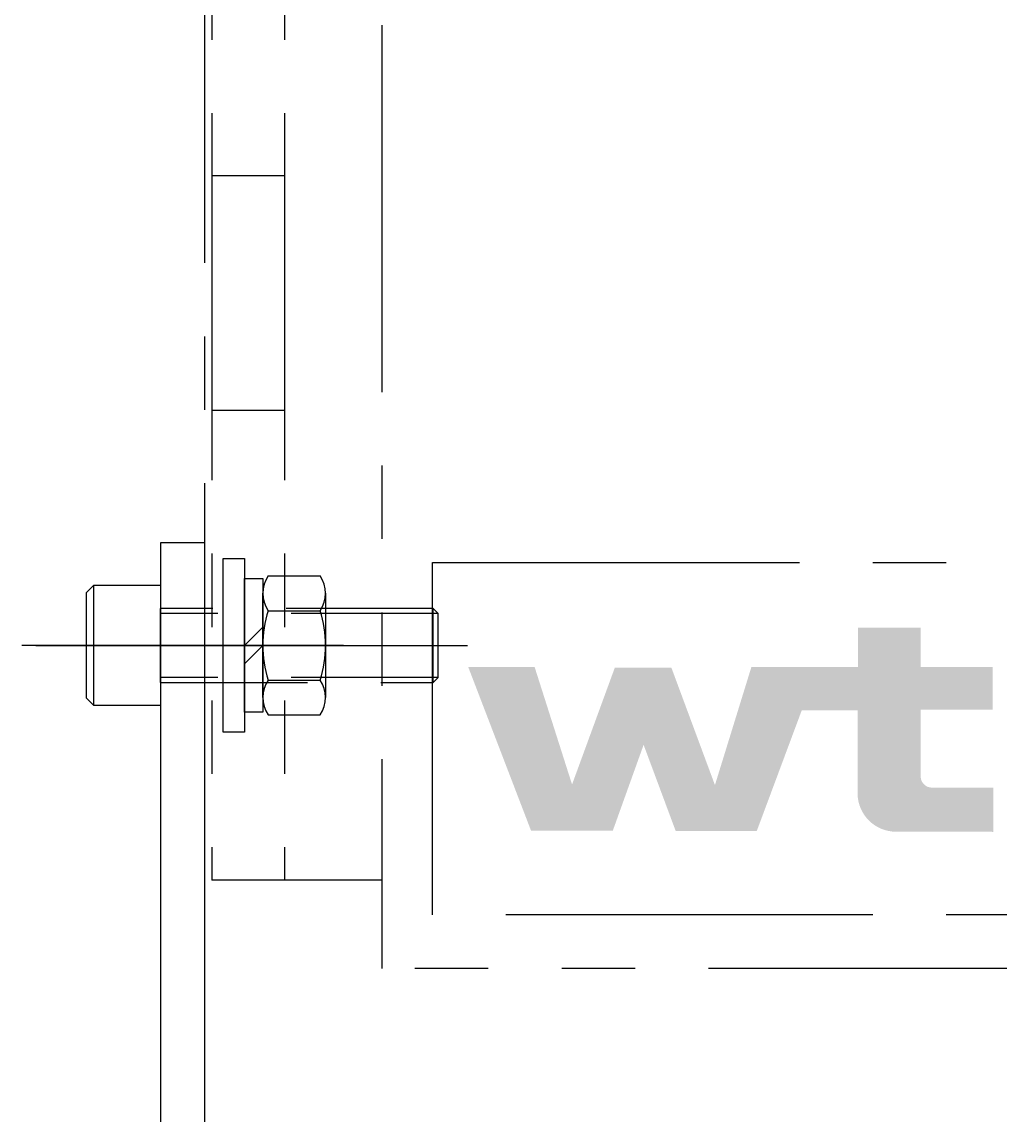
# Model space of a CAD drawing. Extents: x -2384 to 29887, y -2542 to 22350.
# Drawn here: x 5961.2 to 6067, y 2244.9 to 2363.2 of the extents above; entities that cross this region are included whole.
import ezdxf

# ---------------------------------------------------------------- set-up
doc = ezdxf.new("R2010")
doc.units = 0
doc.header["$LTSCALE"] = 63.5
doc.header["$MEASUREMENT"] = 0
for name, pattern in [('CENTER', [2, 1.25, -0.25, 0.25, -0.25]), ('HIDDEN', [0.375, 0.25, -0.125]), ('PHANTOM', [2.5, 1.25, -0.25, 0.25, -0.25, 0.25, -0.25])]:
    doc.linetypes.add(name, pattern=pattern)
doc.layers.get('0').update_dxf_attribs({"linetype": 'CONTINUOUS'})
for name, color, linetype in [('1', 4, 'HIDDEN'), ('2', 2, 'CENTER'), ('weld controller', 1, 'PHANTOM')]:
    doc.layers.add(name, color=color, linetype=linetype)

# ---------------------------------------------------------------- blocks, each defined once
blk = doc.blocks.new('PLAINM8NsS', base_point=(391.4755991460361, 310.9976150681599))
for p, q in [((391.4755991460361, 320.3976150681598), (393.7755991460361, 320.3976150681598)), ((391.4755991460361, 301.5976150681598), (391.4755991460361, 320.3976150681598)), ((393.7755991460361, 320.3976150681598), (393.7755991460361, 301.5976150681598)), ((393.7755991460361, 301.5976150681598), (391.4755991460361, 301.5976150681598))]:
    blk.add_line(p, q)
blk = doc.blocks.new('RDLWM8SS', base_point=(635.575633992632, 1282.77677745933))
for p, q in [((635.575633992632, 1290.01177745933), (637.555633992632, 1290.01177745933)), ((635.575633992632, 1275.54177745933), (635.575633992632, 1290.01177745933)), ((637.555633992632, 1290.01177745933), (637.555633992632, 1275.54177745933)), ((635.575633992632, 1282.77677745933), (637.555633992632, 1284.75677745933)), ((635.575633992632, 1280.79677745933), (637.555633992632, 1282.77677745933)), ((637.555633992632, 1275.54177745933), (635.575633992632, 1275.54177745933))]:
    blk.add_line(p, q)
blk = doc.blocks.new('DIN24032M8sS', base_point=(2153.441804396954, 1795.681293004948))
for p, q in [((2154.038190508938, 1803.186846504413), (2159.645418284969, 1803.186846504413)), ((2153.441804396954, 1790.052127880349), (2153.441804396954, 1801.310458129546)), ((2160.241804396954, 1801.310458129546), (2160.241804396954, 1790.052127880349)), ((2154.038190508938, 1799.43406975468), (2159.645418284969, 1799.43406975468)), ((2154.038190508938, 1791.928516255215), (2159.645418284969, 1791.928516255215)), ((2154.038190508938, 1788.175739505482), (2159.645418284969, 1788.175739505482))]:
    blk.add_line(p, q)
for centre, radius, start, end in [((2156.691804396954, 1801.310458129546), 3.249999999999838, 144.7356103172479, 215.2643896827553), ((2156.991804396954, 1801.310458129546), 3.249999999999838, 324.7356103172447, 35.26438968275209), ((2165.547225228976, 1795.681293004948), 12.10542083202274, 161.9402901374309, 198.0597098625701), ((2148.136383564931, 1795.681293004948), 12.10542083202274, 341.9402901374299, 18.05970986256907), ((2156.691804396954, 1790.052127880349), 3.249999999999838, 144.7356103172479, 215.2643896827553), ((2156.991804396954, 1790.052127880349), 3.249999999999838, 324.7356103172447, 35.26438968275209)]:
    blk.add_arc(centre, radius, start, end)
at = {"layer": '2'}
blk.add_line((2150.266804396953, 1795.681293004948), (2163.416804396954, 1795.681293004948), dxfattribs=at)
blk = doc.blocks.new('A$C29D570F8')
for p, q in [((-374.7624999999989, 214.3125), (-374.7625000000007, 19.76249999999982)), ((-370, 214.3125), (-374.7624999999989, 214.3124999999991)), ((-370, 214.3125), (-370, 19.76249999999982))]:
    blk.add_line(p, q)
at = {"layer": '2'}
for p, q in [((-355, 203.2066503630394), (-389.7624999999989, 203.2066503630394)), ((-388.2374999999993, 203.2066503630394), (-348.8874999999989, 203.2066503630394))]:
    blk.add_line(p, q, dxfattribs=at)
for name, p in [('PLAINM8NsS', (-368, 203.2066503630394)), ('DIN24032M8sS', (-363.7200000000003, 203.2066503630394)), ('RDLWM8SS', (-365.6999999999998, 203.2066503630394))]:
    blk.add_blockref(name, p)
blk = doc.blocks.new('SHCSM8x30-0000sS', base_point=(2486.663366929974, 1760.786049773756))
for p, q in [((2478.663366929974, 1766.486049773756), (2479.463366929974, 1767.286049773756)), ((2479.463366929974, 1754.286049773756), (2479.463366929974, 1767.286049773756)), ((2479.463366929974, 1767.286049773756), (2486.663366929974, 1767.286049773756)), ((2486.663366929974, 1767.286049773756), (2486.663366929974, 1754.286049773756)), ((2478.663366929974, 1755.086049773756), (2478.663366929974, 1766.486049773756)), ((2479.463366929974, 1754.286049773756), (2478.663366929974, 1755.086049773756)), ((2486.663366929974, 1754.286049773756), (2479.463366929974, 1754.286049773756))]:
    blk.add_line(p, q)
at = {"layer": '1'}
for p, q in [((2516.123366929974, 1764.786049745021), (2486.663366929974, 1764.786049745021)), ((2486.663366915606, 1756.786049759388), (2486.663366915606, 1764.786049759388)), ((2516.663366915606, 1764.246049759388), (2486.663366915606, 1764.246049759388)), ((2516.663366915606, 1764.246049759388), (2516.123366929974, 1764.786049745021)), ((2516.123366929974, 1756.786049773756), (2516.123366929974, 1764.786049745021)), ((2516.663366915606, 1757.326049759388), (2516.663366915606, 1764.246049759388)), ((2516.663366915606, 1757.326049759388), (2486.663366915606, 1757.326049759388)), ((2516.123366929974, 1756.786049773756), (2516.663366915606, 1757.326049759388)), ((2486.663366929974, 1756.786049773756), (2516.123366929974, 1756.786049773756))]:
    blk.add_line(p, q, dxfattribs=at)
at = {"layer": '2'}
blk.add_line((2475.488366929973, 1760.786049773756), (2519.838366929974, 1760.786049773756), dxfattribs=at)
blk = doc.blocks.new('A$C53227E15')
at = {"layer": 'weld controller', "ltscale": 0.5}
h = blk.add_hatch(color=256, dxfattribs=at)
edge = h.paths.add_edge_path()
edge.add_line((-310.8714213119356, 48.47083369106849), (-305.4281784190734, 43.77731857744357))
edge.add_line((-305.4281784190734, 43.77731857744584), (-299.3885302769372, 43.77711150163805))
edge.add_line((-299.3885302769377, 43.77711150163805), (-299.3888378928077, 34.80507542463874))
edge.add_arc((-295.2383235297825, 34.80493311980445), 4.150514365462636, 179.9980355528094, 269.9191157962698)
edge.add_line((-295.2441827909879, 30.65442289009025), (-284.7265497845224, 30.6395751832747))
edge.add_line((-284.7265497845224, 30.63957518327607), (-284.7263859296254, 35.41862655859222))
edge.add_line((-284.7263859296254, 35.41862655859268), (-291.3456290506779, 35.41885350643543))
edge.add_arc((-291.3455870707521, 36.64325524352626), 1.224401737811478, 179.998035552809, 269.99803555280687, ccw=False)
edge.add_line((-292.5699888078452, 36.64329722345155), (-292.5697412862933, 43.86260060687437))
edge.add_line((-292.5697412862919, 43.86260060687528), (-284.7689578754607, 43.86233314865785))
edge.add_line((-284.7689578754607, 43.86233314865785), (-284.7687998987662, 48.46993873473184))
edge.add_line((-284.7687998987658, 48.46993873473048), (-292.569583309597, 48.4702061929479))
edge.add_line((-292.569583309597, 48.4702061929479), (-292.5694370893079, 52.73492020051435))
edge.add_line((-292.5694370893084, 52.73492020051526), (-299.3629764883035, 52.73515312429254))
edge.add_line((-299.362976488303, 52.73515312429254), (-299.3631227085921, 48.47043911672154))
edge.add_line((-299.3631227085921, 48.47043911672017), (-310.8714213119356, 48.47083369106849))
blk.add_hatch(color=256, dxfattribs=at).paths.add_polyline_path([(-334.7029929419732, 30.76987302126236), (-341.4959254165492, 48.4718836850052), (-334.316632991744, 48.47163753527184), (-330.2666619425017, 35.7630795346513), (-325.6371921153363, 48.40704778030113), (-319.529435873339, 48.40683836933431), (-314.8151123907583, 35.69825759067407), (-310.8714213119356, 48.47083369106849), (-305.4281784190734, 43.77731857744584), (-310.2934001671874, 30.72617466485735), (-319.0585661425457, 30.72647518796475), (-322.5278912824274, 40.05055824661486), (-325.8581566278808, 30.76956976657266)])
for p, q in [((-370, 608.1026199999942), (-370, 9.094947017729282e-13)), ((-350.822977030567, 594.1250018194273), (-350.8229770305688, 15.87500181943187)), ((-369.2379770305715, 584.6000018194277), (-369.2379770305715, 25.40000181943242)), ((-361.3639770305699, 584.6000018194277), (-361.3639770305699, 25.40000181943242)), ((-361.3639770305699, 101.6000018194227), (-369.2379770305715, 101.6000018194227)), ((-361.3639770305699, 76.20000181942214), (-369.2379770305715, 76.20000181942214)), ((-345.3728190314541, 59.76113482196979), (-218.372819031455, 59.76113482196979)), ((-345.3728190314541, 21.66113482196988), (-345.3728190314541, 59.76113482196979)), ((-350.8229770305688, 25.40000181943287), (-369.2379770305715, 25.40000181943242)), ((-218.372819031455, 21.66113482196988), (-345.3728190314541, 21.66113482196988)), ((359.1770229694303, 15.87500181943187), (-350.8229770305688, 15.87500181943187))]:
    blk.add_line(p, q, dxfattribs=at)
blk.add_blockref('SHCSM8x30-0000sS', (-374.7624999999989, 50.80665036307437))

msp = doc.modelspace()

# ---------------------------------------------------------------- block references
for name, p in [('A$C53227E15', (6351.006363642395, 2244.947456898732)), ('A$C29D570F8', (6351.006363628032, 2092.547456898767))]:
    msp.add_blockref(name, p)

doc.saveas('drawing.dxf')
